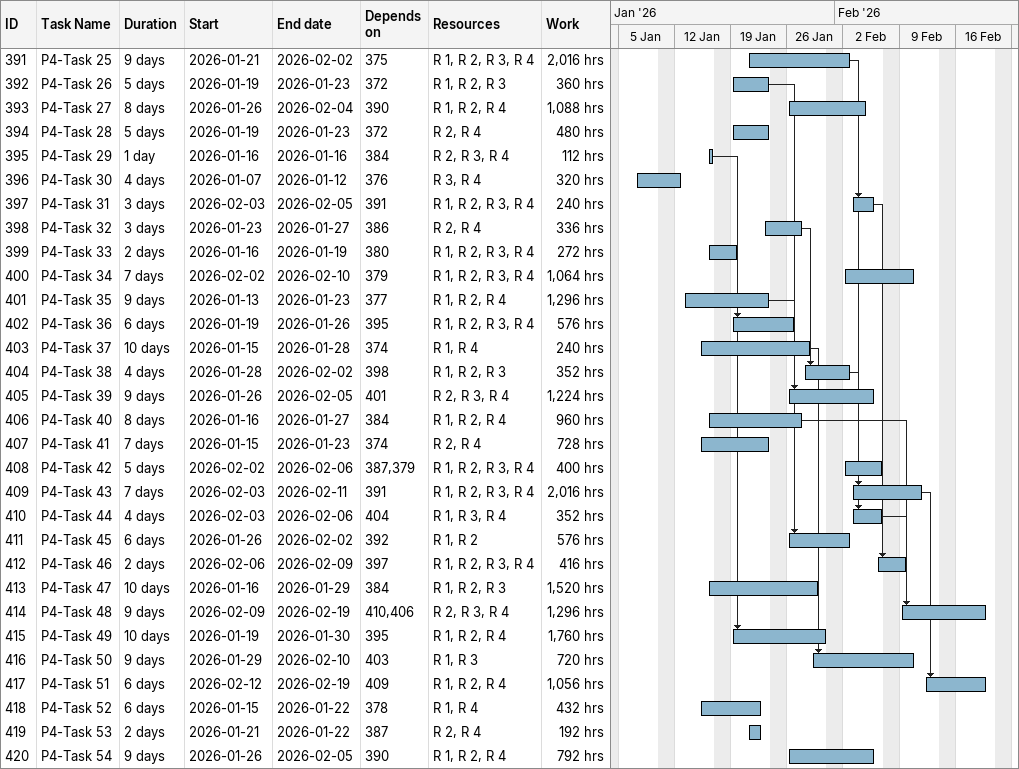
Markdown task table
| ID | Task | Duration | Start | Finish | Predecessors | Resources | Work (h) |
|---|---|---|---|---|---|---|---|
| 391 | P4-Task 25 | 9d | 2026-01-21 | 2026-02-02 | 375 | R 1, R 2, R 3, R 4 | 2016 |
| 392 | P4-Task 26 | 5d | 2026-01-19 | 2026-01-23 | 372 | R 1, R 2, R 3 | 360 |
| 393 | P4-Task 27 | 8d | 2026-01-26 | 2026-02-04 | 390 | R 1, R 2, R 4 | 1088 |
| 394 | P4-Task 28 | 5d | 2026-01-19 | 2026-01-23 | 372 | R 2, R 4 | 480 |
| 395 | P4-Task 29 | 1d | 2026-01-16 | 2026-01-16 | 384 | R 2, R 3, R 4 | 112 |
| 396 | P4-Task 30 | 4d | 2026-01-07 | 2026-01-12 | 376 | R 3, R 4 | 320 |
| 397 | P4-Task 31 | 3d | 2026-02-03 | 2026-02-05 | 391 | R 1, R 2, R 3, R 4 | 240 |
| 398 | P4-Task 32 | 3d | 2026-01-23 | 2026-01-27 | 386 | R 2, R 4 | 336 |
| 399 | P4-Task 33 | 2d | 2026-01-16 | 2026-01-19 | 380 | R 1, R 2, R 3, R 4 | 272 |
| 400 | P4-Task 34 | 7d | 2026-02-02 | 2026-02-10 | 379 | R 1, R 2, R 3, R 4 | 1064 |
| 401 | P4-Task 35 | 9d | 2026-01-13 | 2026-01-23 | 377 | R 1, R 2, R 4 | 1296 |
| 402 | P4-Task 36 | 6d | 2026-01-19 | 2026-01-26 | 395 | R 1, R 2, R 3, R 4 | 576 |
| 403 | P4-Task 37 | 10d | 2026-01-15 | 2026-01-28 | 374 | R 1, R 4 | 240 |
| 404 | P4-Task 38 | 4d | 2026-01-28 | 2026-02-02 | 398 | R 1, R 2, R 3 | 352 |
| 405 | P4-Task 39 | 9d | 2026-01-26 | 2026-02-05 | 401 | R 2, R 3, R 4 | 1224 |
| 406 | P4-Task 40 | 8d | 2026-01-16 | 2026-01-27 | 384 | R 1, R 2, R 4 | 960 |
| 407 | P4-Task 41 | 7d | 2026-01-15 | 2026-01-23 | 374 | R 2, R 4 | 728 |
| 408 | P4-Task 42 | 5d | 2026-02-02 | 2026-02-06 | 387, 379 | R 1, R 2, R 3, R 4 | 400 |
| 409 | P4-Task 43 | 7d | 2026-02-03 | 2026-02-11 | 391 | R 1, R 2, R 3, R 4 | 2016 |
| 410 | P4-Task 44 | 4d | 2026-02-03 | 2026-02-06 | 404 | R 1, R 3, R 4 | 352 |
| 411 | P4-Task 45 | 6d | 2026-01-26 | 2026-02-02 | 392 | R 1, R 2 | 576 |
| 412 | P4-Task 46 | 2d | 2026-02-06 | 2026-02-09 | 397 | R 1, R 2, R 3, R 4 | 416 |
| 413 | P4-Task 47 | 10d | 2026-01-16 | 2026-01-29 | 384 | R 1, R 2, R 3 | 1520 |
| 414 | P4-Task 48 | 9d | 2026-02-09 | 2026-02-19 | 410, 406 | R 2, R 3, R 4 | 1296 |
| 415 | P4-Task 49 | 10d | 2026-01-19 | 2026-01-30 | 395 | R 1, R 2, R 4 | 1760 |
| 416 | P4-Task 50 | 9d | 2026-01-29 | 2026-02-10 | 403 | R 1, R 3 | 720 |
| 417 | P4-Task 51 | 6d | 2026-02-12 | 2026-02-19 | 409 | R 1, R 2, R 4 | 1056 |
| 418 | P4-Task 52 | 6d | 2026-01-15 | 2026-01-22 | 378 | R 1, R 4 | 432 |
| 419 | P4-Task 53 | 2d | 2026-01-21 | 2026-01-22 | 387 | R 2, R 4 | 192 |
| 420 | P4-Task 54 | 9d | 2026-01-26 | 2026-02-05 | 390 | R 1, R 2, R 4 | 792 |
